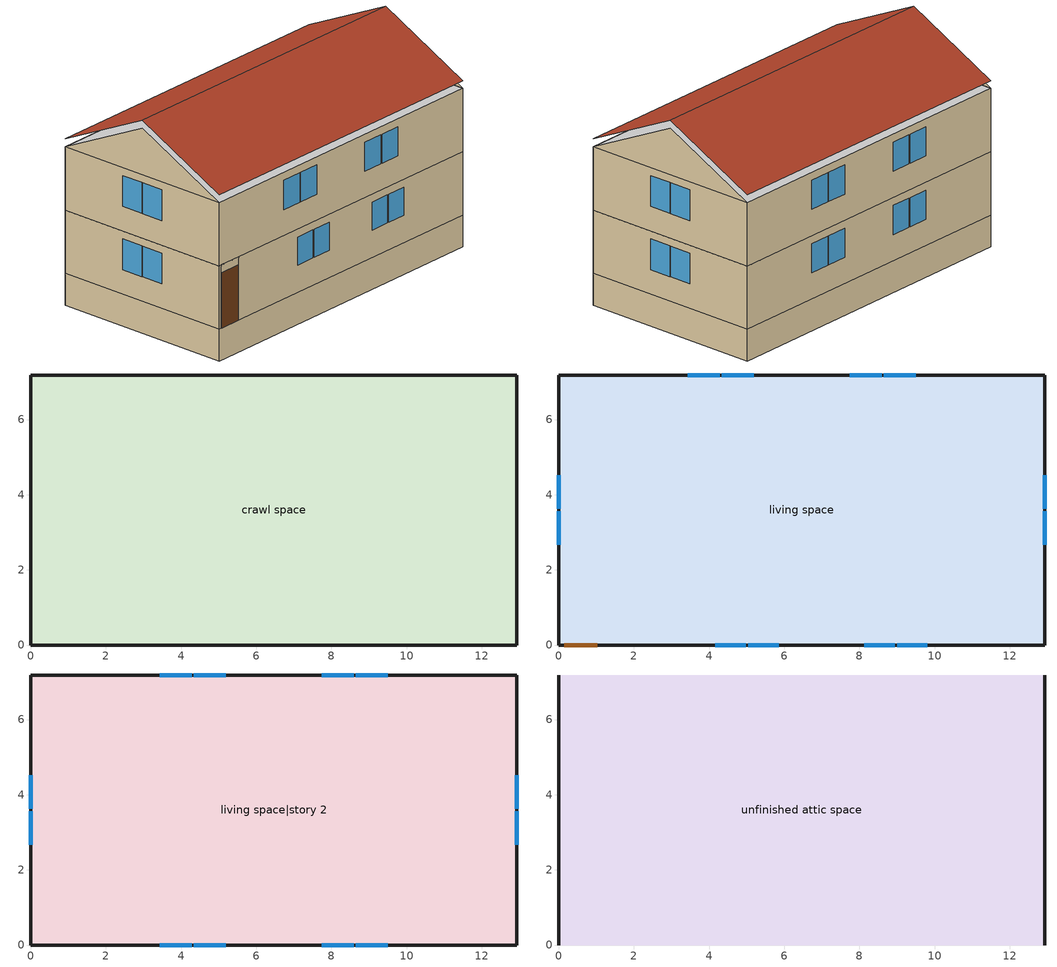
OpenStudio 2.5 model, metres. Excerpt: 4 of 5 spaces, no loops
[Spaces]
crawl space
 floor foundation (FloorFndGrndCS): 0,0 0,7.18 12.93,7.18 12.93,0 z-1.22
 wall foundation (WallFndGrndCS): 0,7.18 0,0 12.93,0 12.93,7.18 0,7.18 z-1.22:0
living space
 floor to crawl space (FloorCSInsFin Reversed): 0,0 0,7.18 12.93,7.18 12.93,0 z0
 wall outside (WallExtInsFin): 0,7.18 0,0 0.13,0 1.05,0 12.93,0 12.93,7.18 0,7.18 z0:2.44
 window (WindowConstruction): 4.17,0 4.98,0 / 5.04,0 5.85,0 / 8.13,0 8.94,0 / 9,0 9.81,0 z1.05:2.13; 9.49,7.18 8.65,7.18 / 8.59,7.18 7.75,7.18 / 5.18,7.18 4.34,7.18 / 4.28,7.18 3.44,7.18 z1.01:2.13; 0,4.51 0,3.62 / 0,3.56 0,2.67 / 12.93,2.67 12.93,3.56 / 12.93,3.62 12.93,4.51 z0.95:2.13
 door (Door): 0.15,0 1.02,0 z0:2.13
living space|story 2
 floor to living space (FloorFinUninsFin): 0,0 0,7.18 12.93,7.18 12.93,0 z2.44
 wall outside (WallExtInsFin): 0,7.18 0,0 12.93,0 12.93,7.18 0,7.18 z2.44:4.88
 window (WindowConstruction): 3.44,0 4.28,0 / 4.34,0 5.19,0 / 7.75,0 8.59,0 / 8.65,0 9.5,0 / 9.49,7.18 8.65,7.18 / 8.59,7.18 7.75,7.18 / 5.18,7.18 4.34,7.18 / 4.28,7.18 3.44,7.18 z3.45:4.57; 0,4.51 0,3.62 / 0,3.56 0,2.67 / 12.93,2.67 12.93,3.56 / 12.93,3.62 12.93,4.51 z3.39:4.57
unfinished attic space
 floor to living space|story 2 (FloorFinInsUnfinAttic): 0,7.18 12.93,7.18 12.93,0 0,0 z4.88
 wall outside (WallExtUninsUnfin): 0,3.59,6.67 0,7.18,4.88 0,0,4.88; 12.93,3.59,6.67 12.93,0,4.88 12.93,7.18,4.88
 roof outside (RoofUnfinInsExt): 12.93,3.59,6.98 0,3.59,6.98 0,0,5.18 12.93,0,5.18; 0,3.59,6.98 12.93,3.59,6.98 12.93,7.18,5.18 0,7.18,5.18
[Material] Roughness=Rough
Name | Thickness {m} | Conductivity {W/m-K} | Density {kg/m3} | Specific Heat {J/kg-K} | Thermal Absorptance | Solar Absorptance | Visible Absorptance
FloorUAAdditionalCeilingIns | 0.12827 | 0.0411113 | 16.02 | 1046.75
FloorUATrussandIns | 0.0889 | 0.0436674 | 50.7834 | 1165.1
Drywall 0.5 in. | 0.0127 | 0.160291 | 801 | 837.4 | 0.9 | 0.5 | 0.1
RoofSheathing | 0.01905 | 0.115458 | 512.64 | 1214.23
FloorIns | 0.23495 | 2.59817 | 67.691 | 1210.98
Wood Floor | 0.015875 | 0.115458 | 544.68 | 1214.23
Floor Covering | 0.0127 | 0.0433444 | 54.468 | 1339.84 | 0.9 | 0.9
FloorFinStudAndAirFloor | 0.1397 | 0.557395 | 67.691 | 1210.98
[Construction]
FloorFinInsUnfinAttic Reversed: Drywall 0.5 in., FloorUATrussandIns, FloorUAAdditionalCeilingIns
FloorCSInsFin: FloorIns, RoofSheathing, Wood Floor, Floor Covering
FloorFinUninsFin Reversed: Floor Covering, Wood Floor, RoofSheathing, FloorFinStudAndAirFloor, Drywall 0.5 in.
[Schedule:Ruleset]
Name | Default Day Schedule
res nv_1 temp schedule | Schedule Day 11
res nv_1 avail schedule | Schedule Day 12
res mv_1 range exhaust schedule | Schedule Day 13
res mv_1 bath exhaust schedule | Schedule Day 14
[Schedule:Day]
Schedule Day 11; Schedule Day 12; Schedule Day 13; Schedule Day 14: 24, 0, 0
res nv_1 temp schedule allday1; res nv_1 temp schedule allday2; res nv_1 temp schedule allday3; res nv_1 temp schedule allday4; res nv_1 temp schedule allday11; res nv_1 temp schedule allday12: 1, 0, 23.8889, 2, 0, 23.8889, 3, 0, 23.8889, 4, 0, 23.8889, 5, 0, 23.8889, 6, 0, 23.8889, 7, 0, 23.8889, 8, 0, 23.8889, 9, 0, 23.8889, 10, 0, 23.8889, 11, 0, 23.8889, 12, 0, 23.8889, 13, 0, 23.8889, 14, 0, 23.8889, 15, 0, 23.8889, 16, 0, 23.8889, 17, 0, 23.8889, 18, 0, 23.8889, 19, 0, 23.8889, 20, 0, 23.8889, 21, 0, 23.8889, 22, 0, 23.8889, 23, 0, 23.8889, 24, 0, 23.8889
res nv_1 temp schedule allday5; res nv_1 temp schedule allday6; res nv_1 temp schedule allday7; res nv_1 temp schedule allday8; res nv_1 temp schedule allday9; res nv_1 temp schedule allday10: 1, 0, 22.2222, 2, 0, 22.2222, 3, 0, 22.2222, 4, 0, 22.2222, 5, 0, 22.2222, 6, 0, 22.2222, 7, 0, 22.2222, 8, 0, 22.2222, 9, 0, 22.2222, 10, 0, 22.2222, 11, 0, 22.2222, 12, 0, 22.2222, 13, 0, 22.2222, 14, 0, 22.2222, 15, 0, 22.2222, 16, 0, 22.2222, 17, 0, 22.2222, 18, 0, 22.2222, 19, 0, 22.2222, 20, 0, 22.2222, 21, 0, 22.2222, 22, 0, 22.2222, 23, 0, 22.2222, 24, 0, 22.2222
res nv_1 availability schedule allday1 on; res nv_1 availability schedule allday1 on 1; res nv_1 availability schedule allday1 on 2; res nv_1 availability schedule allday1 on 3; res nv_1 availability schedule allday1 on 4; res nv_1 availability schedule allday1 on 5; res nv_1 availability schedule allday1 on 6; res nv_1 availability schedule allday1 on 7; res nv_1 availability schedule allday1 on 8; res nv_1 availability schedule allday1 on 9; res nv_1 availability schedule allday1 on 10; res nv_1 availability schedule allday1 on 11: 1, 0, 1, 2, 0, 1, 3, 0, 1, 4, 0, 1, 5, 0, 1, 6, 0, 1, 7, 0, 1, 8, 0, 1, 9, 0, 1, 10, 0, 1, 11, 0, 1, 12, 0, 1, 13, 0, 1, 14, 0, 1, 15, 0, 1, 16, 0, 1, 17, 0, 1, 18, 0, 1, 19, 0, 1, 20, 0, 1, 21, 0, 1, 22, 0, 1, 23, 0, 1, 24, 0, 1
res mv_1 range exhaust schedule allday1; res mv_1 range exhaust schedule allday2; res mv_1 range exhaust schedule allday3; res mv_1 range exhaust schedule allday4; res mv_1 range exhaust schedule allday5; res mv_1 range exhaust schedule allday6; res mv_1 range exhaust schedule allday7; res mv_1 range exhaust schedule allday8; res mv_1 range exhaust schedule allday9; res mv_1 range exhaust schedule allday10; res mv_1 range exhaust schedule allday11; res mv_1 range exhaust schedule allday12: 1, 0, 0, 2, 0, 0, 3, 0, 0, 4, 0, 0, 5, 0, 0, 6, 0, 0, 7, 0, 0, 8, 0, 0, 9, 0, 0, 10, 0, 0, 11, 0, 0, 12, 0, 0, 13, 0, 0, 14, 0, 0, 15, 0, 0, 16, 0, 1, 17, 0, 0, 18, 0, 0, 19, 0, 0, 20, 0, 0, 21, 0, 0, 22, 0, 0, 23, 0, 0, 24, 0, 0
res mv_1 bath exhaust schedule allday1; res mv_1 bath exhaust schedule allday2; res mv_1 bath exhaust schedule allday3; res mv_1 bath exhaust schedule allday4; res mv_1 bath exhaust schedule allday5; res mv_1 bath exhaust schedule allday6; res mv_1 bath exhaust schedule allday7; res mv_1 bath exhaust schedule allday8; res mv_1 bath exhaust schedule allday9; res mv_1 bath exhaust schedule allday10; res mv_1 bath exhaust schedule allday11; res mv_1 bath exhaust schedule allday12: 1, 0, 0, 2, 0, 0, 3, 0, 0, 4, 0, 0, 5, 0, 1, 6, 0, 0, 7, 0, 0, 8, 0, 0, 9, 0, 0, 10, 0, 0, 11, 0, 0, 12, 0, 0, 13, 0, 0, 14, 0, 0, 15, 0, 0, 16, 0, 0, 17, 0, 0, 18, 0, 0, 19, 0, 0, 20, 0, 0, 21, 0, 0, 22, 0, 0, 23, 0, 0, 24, 0, 0
[Schedule:Rule] Apply Monday=Yes; Apply Wednesday=Yes; Apply Friday=Yes; Date Specification Type=DateRange; Start Day=1
Name | Schedule Ruleset | Rule Order | Day Schedule | Apply Sunday | Apply Tuesday | Apply Thursday | Apply Saturday | Start Month | End Month | End Day
res nv_1 temp schedule allday ruleset1 | res nv_1 temp schedule | 11 | res nv_1 temp schedule allday1 | Yes | Yes | Yes | Yes | 1 | 1 | 31
res nv_1 temp schedule allday ruleset2 | res nv_1 temp schedule | 10 | res nv_1 temp schedule allday2 | Yes | Yes | Yes | Yes | 2 | 2 | 28
res nv_1 temp schedule allday ruleset3 | res nv_1 temp schedule | 9 | res nv_1 temp schedule allday3 | Yes | Yes | Yes | Yes | 3 | 3 | 31
res nv_1 temp schedule allday ruleset4 | res nv_1 temp schedule | 8 | res nv_1 temp schedule allday4 | Yes | Yes | Yes | Yes | 4 | 4 | 30
res nv_1 temp schedule allday ruleset5 | res nv_1 temp schedule | 7 | res nv_1 temp schedule allday5 | Yes | Yes | Yes | Yes | 5 | 5 | 31
res nv_1 temp schedule allday ruleset6 | res nv_1 temp schedule | 6 | res nv_1 temp schedule allday6 | Yes | Yes | Yes | Yes | 6 | 6 | 30
res nv_1 temp schedule allday ruleset7 | res nv_1 temp schedule | 5 | res nv_1 temp schedule allday7 | Yes | Yes | Yes | Yes | 7 | 7 | 31
res nv_1 temp schedule allday ruleset8 | res nv_1 temp schedule | 4 | res nv_1 temp schedule allday8 | Yes | Yes | Yes | Yes | 8 | 8 | 31
res nv_1 temp schedule allday ruleset9 | res nv_1 temp schedule | 3 | res nv_1 temp schedule allday9 | Yes | Yes | Yes | Yes | 9 | 9 | 30
res nv_1 temp schedule allday ruleset10 | res nv_1 temp schedule | 2 | res nv_1 temp schedule allday10 | Yes | Yes | Yes | Yes | 10 | 10 | 31
res nv_1 temp schedule allday ruleset11 | res nv_1 temp schedule | 1 | res nv_1 temp schedule allday11 | Yes | Yes | Yes | Yes | 11 | 11 | 30
res nv_1 temp schedule allday ruleset12 | res nv_1 temp schedule | 0 | res nv_1 temp schedule allday12 | Yes | Yes | Yes | Yes | 12 | 12 | 31
res nv_1 availability schedule allday ruleset1 on | res nv_1 avail schedule | 11 | res nv_1 availability schedule allday1 on |  |  |  |  | 1 | 1 | 31
res nv_1 availability schedule allday ruleset2 on | res nv_1 avail schedule | 10 | res nv_1 availability schedule allday1 on 1 |  |  |  |  | 2 | 2 | 28
res nv_1 availability schedule allday ruleset3 on | res nv_1 avail schedule | 9 | res nv_1 availability schedule allday1 on 2 |  |  |  |  | 3 | 3 | 31
res nv_1 availability schedule allday ruleset4 on | res nv_1 avail schedule | 8 | res nv_1 availability schedule allday1 on 3 |  |  |  |  | 4 | 4 | 30
res nv_1 availability schedule allday ruleset5 on | res nv_1 avail schedule | 7 | res nv_1 availability schedule allday1 on 4 |  |  |  |  | 5 | 5 | 31
res nv_1 availability schedule allday ruleset6 on | res nv_1 avail schedule | 6 | res nv_1 availability schedule allday1 on 5 |  |  |  |  | 6 | 6 | 30
res nv_1 availability schedule allday ruleset7 on | res nv_1 avail schedule | 5 | res nv_1 availability schedule allday1 on 6 |  |  |  |  | 7 | 7 | 31
res nv_1 availability schedule allday ruleset8 on | res nv_1 avail schedule | 4 | res nv_1 availability schedule allday1 on 7 |  |  |  |  | 8 | 8 | 31
res nv_1 availability schedule allday ruleset9 on | res nv_1 avail schedule | 3 | res nv_1 availability schedule allday1 on 8 |  |  |  |  | 9 | 9 | 30
res nv_1 availability schedule allday ruleset10 on | res nv_1 avail schedule | 2 | res nv_1 availability schedule allday1 on 9 |  |  |  |  | 10 | 10 | 31
res nv_1 availability schedule allday ruleset11 on | res nv_1 avail schedule | 1 | res nv_1 availability schedule allday1 on 10 |  |  |  |  | 11 | 11 | 30
res nv_1 availability schedule allday ruleset12 on | res nv_1 avail schedule | 0 | res nv_1 availability schedule allday1 on 11 |  |  |  |  | 12 | 12 | 31
res mv_1 range exhaust schedule allday ruleset1 | res mv_1 range exhaust schedule | 11 | res mv_1 range exhaust schedule allday1 | Yes | Yes | Yes | Yes | 1 | 1 | 31
res mv_1 range exhaust schedule allday ruleset2 | res mv_1 range exhaust schedule | 10 | res mv_1 range exhaust schedule allday2 | Yes | Yes | Yes | Yes | 2 | 2 | 28
res mv_1 range exhaust schedule allday ruleset3 | res mv_1 range exhaust schedule | 9 | res mv_1 range exhaust schedule allday3 | Yes | Yes | Yes | Yes | 3 | 3 | 31
res mv_1 range exhaust schedule allday ruleset4 | res mv_1 range exhaust schedule | 8 | res mv_1 range exhaust schedule allday4 | Yes | Yes | Yes | Yes | 4 | 4 | 30
res mv_1 range exhaust schedule allday ruleset5 | res mv_1 range exhaust schedule | 7 | res mv_1 range exhaust schedule allday5 | Yes | Yes | Yes | Yes | 5 | 5 | 31
res mv_1 range exhaust schedule allday ruleset6 | res mv_1 range exhaust schedule | 6 | res mv_1 range exhaust schedule allday6 | Yes | Yes | Yes | Yes | 6 | 6 | 30
res mv_1 range exhaust schedule allday ruleset7 | res mv_1 range exhaust schedule | 5 | res mv_1 range exhaust schedule allday7 | Yes | Yes | Yes | Yes | 7 | 7 | 31
res mv_1 range exhaust schedule allday ruleset8 | res mv_1 range exhaust schedule | 4 | res mv_1 range exhaust schedule allday8 | Yes | Yes | Yes | Yes | 8 | 8 | 31
res mv_1 range exhaust schedule allday ruleset9 | res mv_1 range exhaust schedule | 3 | res mv_1 range exhaust schedule allday9 | Yes | Yes | Yes | Yes | 9 | 9 | 30
res mv_1 range exhaust schedule allday ruleset10 | res mv_1 range exhaust schedule | 2 | res mv_1 range exhaust schedule allday10 | Yes | Yes | Yes | Yes | 10 | 10 | 31
res mv_1 range exhaust schedule allday ruleset11 | res mv_1 range exhaust schedule | 1 | res mv_1 range exhaust schedule allday11 | Yes | Yes | Yes | Yes | 11 | 11 | 30
res mv_1 range exhaust schedule allday ruleset12 | res mv_1 range exhaust schedule | 0 | res mv_1 range exhaust schedule allday12 | Yes | Yes | Yes | Yes | 12 | 12 | 31
res mv_1 bath exhaust schedule allday ruleset1 | res mv_1 bath exhaust schedule | 11 | res mv_1 bath exhaust schedule allday1 | Yes | Yes | Yes | Yes | 1 | 1 | 31
res mv_1 bath exhaust schedule allday ruleset2 | res mv_1 bath exhaust schedule | 10 | res mv_1 bath exhaust schedule allday2 | Yes | Yes | Yes | Yes | 2 | 2 | 28
res mv_1 bath exhaust schedule allday ruleset3 | res mv_1 bath exhaust schedule | 9 | res mv_1 bath exhaust schedule allday3 | Yes | Yes | Yes | Yes | 3 | 3 | 31
res mv_1 bath exhaust schedule allday ruleset4 | res mv_1 bath exhaust schedule | 8 | res mv_1 bath exhaust schedule allday4 | Yes | Yes | Yes | Yes | 4 | 4 | 30
res mv_1 bath exhaust schedule allday ruleset5 | res mv_1 bath exhaust schedule | 7 | res mv_1 bath exhaust schedule allday5 | Yes | Yes | Yes | Yes | 5 | 5 | 31
res mv_1 bath exhaust schedule allday ruleset6 | res mv_1 bath exhaust schedule | 6 | res mv_1 bath exhaust schedule allday6 | Yes | Yes | Yes | Yes | 6 | 6 | 30
res mv_1 bath exhaust schedule allday ruleset7 | res mv_1 bath exhaust schedule | 5 | res mv_1 bath exhaust schedule allday7 | Yes | Yes | Yes | Yes | 7 | 7 | 31
res mv_1 bath exhaust schedule allday ruleset8 | res mv_1 bath exhaust schedule | 4 | res mv_1 bath exhaust schedule allday8 | Yes | Yes | Yes | Yes | 8 | 8 | 31
res mv_1 bath exhaust schedule allday ruleset9 | res mv_1 bath exhaust schedule | 3 | res mv_1 bath exhaust schedule allday9 | Yes | Yes | Yes | Yes | 9 | 9 | 30
res mv_1 bath exhaust schedule allday ruleset10 | res mv_1 bath exhaust schedule | 2 | res mv_1 bath exhaust schedule allday10 | Yes | Yes | Yes | Yes | 10 | 10 | 31
res mv_1 bath exhaust schedule allday ruleset11 | res mv_1 bath exhaust schedule | 1 | res mv_1 bath exhaust schedule allday11 | Yes | Yes | Yes | Yes | 11 | 11 | 30
res mv_1 bath exhaust schedule allday ruleset12 | res mv_1 bath exhaust schedule | 0 | res mv_1 bath exhaust schedule allday12 | Yes | Yes | Yes | Yes | 12 | 12 | 31
